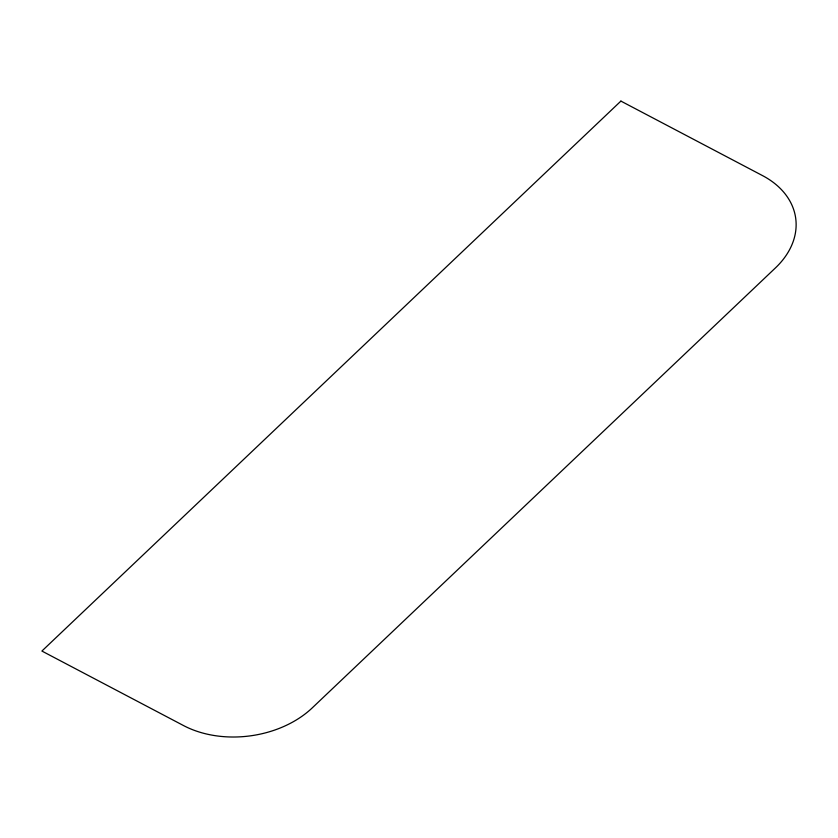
<?xml version="1.0" encoding="UTF-8"?>
<svg xmlns="http://www.w3.org/2000/svg" width="838" height="838" viewBox="0 0 838 838"><rect width="100%" height="100%" fill="white"/><g stroke="black" fill="none" stroke-linecap="round" stroke-linejoin="round"><path stroke-width="1.26" d="M620.895 101.094L41.9 651.053L183.564 725.582A91.887 65.877 -7.7 0 0 312.291 707.848L775.485 267.877A91.887 65.877 -7.7 0 0 762.559 175.624L620.895 101.094"/></g></svg>
